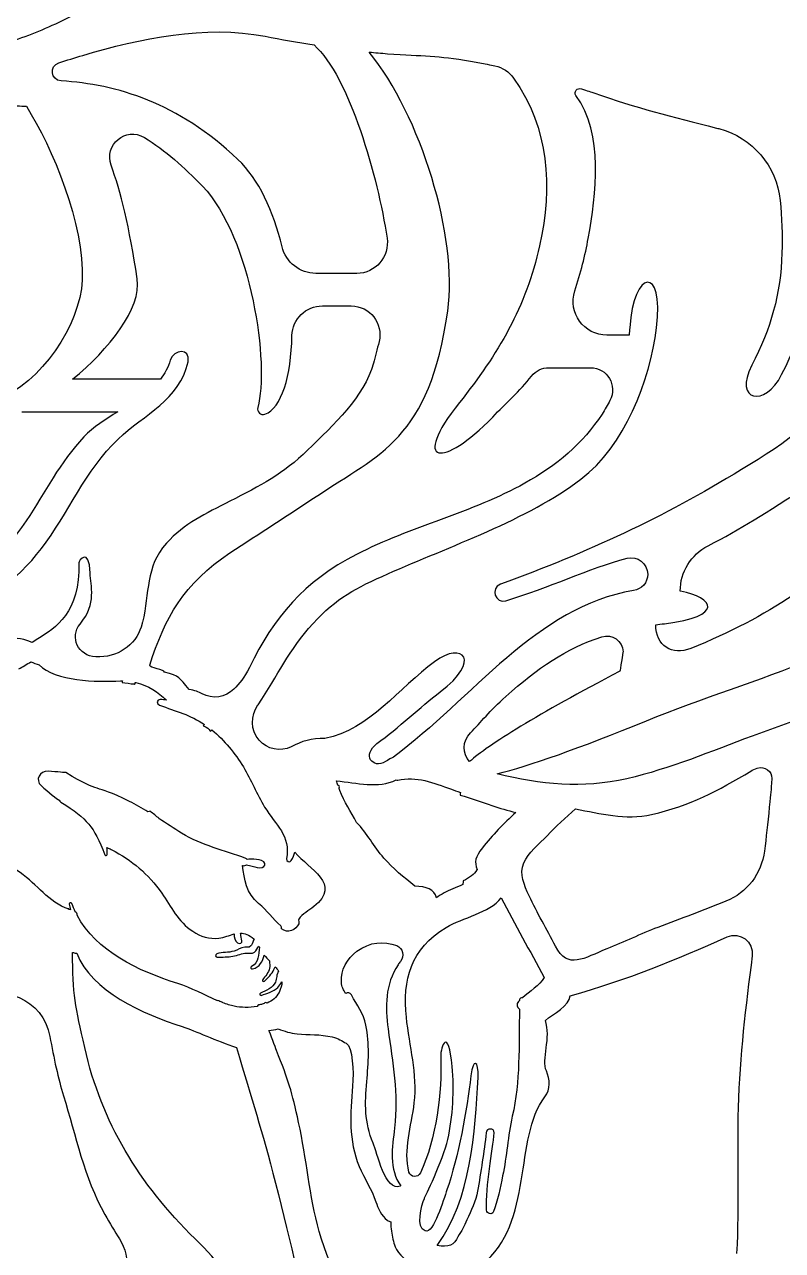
# Model space of a CAD drawing. Extents: x -9 to 1014, y 981 to 1704.
# Drawn here: x 268.3 to 356.4, y 1444.4 to 1586.6 of the extents above; entities that cross this region are included whole.
import ezdxf

# ---------------------------------------------------------------- set-up
doc = ezdxf.new("R2010")
doc.units = 0
doc.layers.add('H0117_Printing', color=7, linetype='CONTINUOUS')

msp = doc.modelspace()

# ---------------------------------------------------------------- linework, layer by layer
at = {"layer": 'H0117_Printing', "color": 1}
for points in [[(308.348992, 1583.45186)], [(332.377992, 1578.414861)], [(310.435992, 1561.869861)], [(281.426993, 1557.140861)], [(281.099993, 1510.129862)], [(320.124992, 1504.455862)], [(322.623992, 1496.033863)], [(326.328992, 1489.392863)], [(328.695992, 1476.083863)], [(310.556992, 1470.103863)], [(275.327993, 1467.934863)], [(305.679992, 1468.450863)]]:
    msp.add_lwpolyline(points, close=True, dxfattribs=at)
for points in [[(320.116992, 1582.39886), (322.068992, 1582.03386)], [(306.913992, 1557.761861), (302.176992, 1557.761861)], [(302.927992, 1553.990861), (306.280992, 1553.990861)], [(338.548992, 1550.597861), (335.978992, 1550.597861)], [(329.230992, 1546.826861), (334.054992, 1546.826861)], [(284.116993, 1545.484861), (273.915993, 1545.484861)], [(268.017993, 1541.713861), (279.184993, 1541.713861)], [(269.883993, 1515.357862), (269.218993, 1514.935862)]]:
    msp.add_lwpolyline(points, dxfattribs=at)
for points in [[(276.912993, 1589.45786), (274.892993, 1588.16986), (272.837993, 1587.07186), (270.747993, 1586.16186)], [(270.747993, 1586.16186), (268.659993, 1585.25386), (266.563993, 1584.56186), (264.460993, 1584.08686)], [(275.102993, 1583.05986), (281.791993, 1585.04386), (289.317993, 1586.63286), (296.278993, 1585.27286)], [(296.278993, 1585.27286), (298.164993, 1584.90386), (300.057992, 1584.57086), (301.955992, 1584.26886)], [(301.955992, 1584.26886), (306.044992, 1580.66886), (309.391992, 1568.891861), (310.435992, 1561.869861)], [(308.348992, 1583.45186), (309.059992, 1583.38486), (309.767992, 1583.30886), (310.480992, 1583.26086)], [(317.482992, 1553.401861), (318.689992, 1562.024861), (314.362992, 1576.089861), (308.348992, 1583.45186)], [(310.480992, 1583.26086), (314.703992, 1582.97786), (316.288992, 1583.04386), (320.116992, 1582.39886)], [(272.590993, 1580.09586), (271.392993, 1580.16686), (271.180993, 1581.84586), (272.323993, 1582.20786)], [(272.323993, 1582.20786), (273.255993, 1582.50286), (274.183993, 1582.78686), (275.102993, 1583.05986)], [(322.068992, 1582.03386), (322.428992, 1581.95986), (322.701992, 1581.90486), (322.955992, 1581.85086)], [(322.955992, 1581.85086), (323.849992, 1581.65986), (324.616992, 1581.14086), (325.118992, 1580.43186)], [(325.118992, 1580.43186), (329.288992, 1574.555861), (329.663992, 1567.860861), (328.154992, 1560.980861)], [(293.125993, 1570.991861), (286.131993, 1577.578861), (279.044993, 1579.713861), (272.590993, 1580.09586)], [(332.377992, 1578.414861), (332.075992, 1578.832861), (332.510992, 1579.360861), (333.021992, 1579.188861)], [(333.021992, 1579.188861), (333.634992, 1578.982861), (334.206992, 1578.788861), (334.439992, 1578.707861)], [(333.801992, 1561.829861), (334.722992, 1566.947861), (335.598992, 1573.954861), (332.377992, 1578.414861)], [(334.439992, 1578.707861), (339.379992, 1576.975861), (343.503991, 1575.968861), (348.706991, 1574.631861)], [(266.437993, 1577.253861), (267.130993, 1577.229861), (267.836993, 1577.195861), (268.551993, 1577.151861)], [(268.551993, 1577.151861), (271.568993, 1572.432861), (275.320993, 1563.419861), (275.035993, 1556.995861)], [(278.401993, 1570.315861), (277.533993, 1572.682861), (280.110993, 1574.859861), (282.255993, 1573.534861)], [(348.706991, 1574.631861), (348.799991, 1574.607861), (348.891991, 1574.583861), (348.982991, 1574.560861)], [(282.255993, 1573.534861), (284.685993, 1572.033861), (286.892993, 1570.091861), (289.002993, 1567.878861)], [(348.982991, 1574.560861), (352.841991, 1573.524861), (355.694991, 1570.220861), (356.079991, 1566.243861)], [(298.248993, 1560.865861), (297.232993, 1564.958861), (295.538993, 1568.719861), (293.125993, 1570.991861)], [(281.426993, 1557.140861), (280.527993, 1563.123861), (279.492993, 1567.337861), (278.401993, 1570.315861)], [(289.002993, 1567.878861), (294.749993, 1561.851861), (296.777993, 1547.054861), (295.431993, 1542.214861)], [(356.079991, 1566.243861), (356.273991, 1564.247861), (356.348991, 1562.226861), (356.291991, 1560.122861)], [(310.435992, 1561.869861), (310.756992, 1559.707861), (309.098992, 1557.761861), (306.913992, 1557.761861)], [(332.237992, 1555.734861), (332.930992, 1557.801861), (333.448992, 1559.868861), (333.801992, 1561.829861)], [(302.176992, 1557.761861), (300.305992, 1557.761861), (298.698993, 1559.049861), (298.248993, 1560.865861)], [(328.154992, 1560.980861), (326.599992, 1553.890861), (323.310992, 1548.393861), (318.845992, 1542.776861)], [(356.291991, 1560.122861), (356.163991, 1555.395861), (355.017991, 1551.379861), (352.795991, 1547.105861)], [(341.722991, 1551.442861), (342.614991, 1558.847861), (339.045992, 1558.161861), (338.626992, 1551.466861)], [(275.035993, 1556.995861), (274.799993, 1551.684861), (270.224993, 1545.094861), (265.157993, 1543.060861)], [(273.915993, 1545.484861), (278.167993, 1548.960861), (281.940993, 1553.721861), (281.426993, 1557.140861)], [(335.978992, 1550.597861), (333.311992, 1550.597861), (331.389992, 1553.205861), (332.237992, 1555.734861)], [(299.396993, 1550.554861), (299.441993, 1552.466861), (301.015992, 1553.990861), (302.927992, 1553.990861)], [(302.382992, 1532.003862), (309.437992, 1536.721862), (315.400992, 1538.533862), (317.482992, 1553.401861)], [(306.280992, 1553.990861), (308.445992, 1553.990861), (310.024992, 1551.956861), (309.509992, 1549.853861)], [(296.263993, 1541.424861), (298.217993, 1542.130861), (299.285993, 1545.872861), (299.396993, 1550.554861)], [(332.946992, 1533.889862), (337.991992, 1537.735862), (340.979991, 1545.282861), (341.722991, 1551.442861)], [(338.626992, 1551.466861), (338.607992, 1551.172861), (338.576992, 1550.885861), (338.548992, 1550.597861)], [(287.325993, 1547.521861), (287.688993, 1549.179861), (285.624993, 1548.974861), (285.261993, 1547.709861)], [(309.509992, 1549.853861), (309.291992, 1548.963861), (309.066992, 1548.120861), (308.849992, 1547.346861)], [(356.259991, 1546.022861), (356.936991, 1547.383861), (357.607991, 1548.839861), (358.224991, 1550.358861)], [(285.261993, 1547.709861), (285.018993, 1546.859861), (284.621993, 1546.130861), (284.116993, 1545.484861)], [(279.196993, 1538.535862), (282.284993, 1541.446861), (286.350993, 1543.058861), (287.325993, 1547.521861)], [(308.849992, 1547.346861), (307.741992, 1543.377861), (304.291992, 1540.270861), (301.204992, 1537.249862)], [(327.216992, 1545.848861), (327.701992, 1546.466861), (328.444992, 1546.826861), (329.230992, 1546.826861)], [(334.054992, 1546.826861), (336.010992, 1546.826861), (337.233992, 1544.744861), (336.318992, 1543.015861)], [(352.795991, 1547.105861), (350.631991, 1542.941861), (354.340991, 1542.168861), (356.259991, 1546.022861)], [(363.536991, 1546.644861), (361.542991, 1541.148861), (356.800991, 1538.179862), (351.599991, 1535.005862)], [(322.713992, 1541.105861), (324.214992, 1542.664861), (325.857992, 1544.117861), (327.216992, 1545.848861)], [(295.431993, 1542.214861), (295.291993, 1541.711861), (295.771993, 1541.247861), (296.263993, 1541.424861)], [(318.845992, 1542.776861), (313.084992, 1535.526862), (316.903992, 1535.073862), (322.713992, 1541.105861)], [(336.318992, 1543.015861), (336.040992, 1542.491861), (335.734992, 1541.969861), (335.398992, 1541.447861)], [(279.184993, 1541.713861), (277.760993, 1540.848861), (276.345993, 1539.957862), (275.236993, 1538.792862)], [(335.398992, 1541.447861), (333.222992, 1538.077862), (330.064992, 1535.419862), (326.438992, 1533.413862)], [(275.236993, 1538.792862), (272.477993, 1535.895862), (270.722993, 1532.327862), (268.542993, 1529.073862)], [(270.299993, 1525.833862), (273.406993, 1529.868862), (275.403993, 1534.958862), (279.196993, 1538.535862)], [(301.204992, 1537.249862), (298.410993, 1534.515862), (295.703993, 1533.124862), (292.192993, 1531.328862)], [(351.599991, 1535.005862), (342.322991, 1529.342862), (333.865992, 1525.459862), (323.611992, 1521.695862)], [(326.438992, 1533.413862), (320.269992, 1530.000862), (313.179992, 1528.377862), (306.903992, 1525.160862)], [(310.539992, 1522.919862), (317.550992, 1526.016862), (326.847992, 1529.240862), (332.946992, 1533.889862)], [(292.192993, 1525.327862), (295.757993, 1527.683862), (298.829993, 1529.626862), (302.382992, 1532.003862)], [(347.714991, 1526.161862), (351.527991, 1528.121862), (354.266991, 1529.935862), (359.418991, 1533.147862)], [(292.192993, 1531.328862), (289.389993, 1529.894862), (286.872993, 1528.763862), (284.812993, 1526.448862)], [(268.542993, 1529.073862), (262.755993, 1520.434862), (252.069994, 1517.788862), (241.517994, 1517.683862)], [(367.757991, 1528.944862), (360.942991, 1522.105862), (354.832991, 1517.980862), (345.731991, 1514.257862)], [(284.812993, 1526.448862), (282.328993, 1523.658862), (282.891993, 1520.728862), (282.039993, 1517.301862)], [(241.378994, 1515.703862), (256.411994, 1515.886862), (264.435993, 1518.217862), (270.299993, 1525.833862)], [(275.956993, 1522.991862), (275.862993, 1526.121862), (274.619993, 1524.384862), (274.628993, 1524.176862)], [(282.889993, 1512.316862), (284.594993, 1517.724862), (286.853993, 1521.799862), (292.192993, 1525.327862)], [(306.903992, 1525.160862), (300.796992, 1522.029862), (297.267993, 1517.859862), (294.452993, 1512.047862)], [(338.307992, 1524.717862), (339.523992, 1525.034862), (340.710991, 1524.117862), (340.710991, 1522.861862)], [(344.481991, 1520.891862), (344.481991, 1523.117862), (345.735991, 1525.144862), (347.714991, 1526.161862)], [(274.628993, 1524.176862), (274.886993, 1518.450862), (271.884993, 1516.606862), (269.883993, 1515.357862)], [(324.226992, 1519.783862), (329.245992, 1521.276862), (333.861992, 1523.560862), (338.307992, 1524.717862)], [(340.563991, 1505.860862), (353.518991, 1511.165862), (367.044991, 1513.694862), (376.255991, 1523.987862)], [(274.787993, 1517.071862), (276.780993, 1519.478862), (276.000993, 1521.548862), (275.956993, 1522.991862)], [(301.860992, 1517.164862), (304.574992, 1520.112862), (306.795992, 1521.266862), (310.539992, 1522.919862)], [(340.710991, 1522.861862), (340.710991, 1521.904862), (340.001991, 1521.116862), (339.056992, 1520.964862)], [(339.056992, 1520.964862), (327.870992, 1519.162862), (320.274992, 1508.409862), (311.180992, 1501.642862)], [(323.611992, 1521.695862), (322.401992, 1521.251862), (322.990992, 1519.415862), (324.226992, 1519.783862)], [(342.640991, 1517.123862), (349.701991, 1517.937862), (348.377991, 1520.178862), (344.516991, 1520.886862)], [(344.516991, 1520.886862), (344.504991, 1520.889862), (344.493991, 1520.889862), (344.481991, 1520.891862)], [(276.613993, 1513.281862), (274.568993, 1513.347862), (273.546993, 1515.572862), (274.787993, 1517.071862)], [(282.001993, 1517.139862), (281.516993, 1514.974862), (279.494993, 1513.329862), (277.097993, 1513.279862)], [(282.039993, 1517.301862), (282.026993, 1517.251862), (282.013993, 1517.197862), (282.001993, 1517.139862)], [(295.461993, 1507.721862), (297.857993, 1511.218862), (298.922993, 1513.972862), (301.860992, 1517.164862)], [(341.633991, 1516.992862), (341.965991, 1517.037862), (342.295991, 1517.083862), (342.640991, 1517.123862)], [(345.731991, 1514.257862), (343.513991, 1513.350862), (341.662991, 1514.595862), (341.633991, 1516.992862)], [(269.218993, 1514.935862), (266.311993, 1516.251862), (266.364993, 1514.437862), (267.162993, 1513.711862)], [(316.603992, 1509.202862), (321.462992, 1512.888862), (319.252992, 1515.153862), (315.943992, 1512.712862)], [(324.217992, 1508.681862), (327.941992, 1512.008862), (331.172992, 1514.212862), (335.361992, 1515.600862)], [(335.361992, 1515.600862), (336.565992, 1515.999862), (337.801992, 1515.120862), (337.852992, 1513.868862)], [(337.852992, 1513.868862), (337.800992, 1513.871862), (337.526992, 1511.635862), (337.474992, 1511.608862)], [(267.669993, 1511.891862), (268.128993, 1512.132862), (268.608993, 1512.406862), (269.087993, 1512.712862)], [(269.087993, 1512.712862), (269.398993, 1512.579862), (269.712993, 1512.452862), (270.031993, 1512.332862)], [(270.031993, 1512.332862), (271.936993, 1510.490862), (276.674993, 1510.315862), (279.499993, 1510.500862)], [(277.097993, 1513.279862), (276.929993, 1513.275862), (276.768993, 1513.276862), (276.613993, 1513.281862)], [(284.577993, 1511.489862), (284.696993, 1511.800862), (282.786993, 1511.992862), (282.889993, 1512.316862)], [(294.452993, 1512.047862), (293.879993, 1510.865862), (293.291993, 1510.183862), (292.630993, 1509.520862)], [(315.943992, 1512.712862), (311.828992, 1509.677862), (308.384992, 1504.815862), (303.226992, 1503.799862)], [(287.440993, 1509.499862), (286.276993, 1510.885862), (286.419993, 1511.025862), (284.577993, 1511.489862)], [(337.474992, 1511.608862), (327.883992, 1506.593862), (322.232992, 1503.101862), (320.007992, 1501.116862)], [(279.499993, 1510.500862), (279.578993, 1510.495862), (279.656993, 1510.490862), (279.734993, 1510.484862)], [(279.734993, 1510.484862), (279.709993, 1510.428862), (279.687993, 1510.370862), (279.662993, 1510.314862)], [(279.662993, 1510.314862), (280.118993, 1510.245862), (280.582993, 1510.165862), (281.099993, 1510.129862)], [(281.099993, 1510.129862), (281.111993, 1510.128862), (281.123993, 1510.124862), (281.136993, 1510.123862)], [(281.136993, 1510.123862), (281.160993, 1510.179862), (281.181993, 1510.237862), (281.205993, 1510.294862)], [(281.205993, 1510.294862), (281.222993, 1510.290862), (281.239993, 1510.288862), (281.256993, 1510.285862)], [(281.256993, 1510.285862), (282.746993, 1509.975862), (283.827993, 1509.186862), (284.834993, 1508.265862)], [(288.971993, 1508.981862), (288.562993, 1509.205862), (288.096993, 1509.379862), (287.440993, 1509.499862)], [(292.630993, 1509.520862), (291.693993, 1508.579862), (290.162993, 1508.328862), (288.971993, 1508.981862)], [(309.264992, 1503.210862), (311.763992, 1505.036862), (314.317992, 1507.467862), (316.603992, 1509.202862)], [(284.094993, 1508.317862), (283.665993, 1508.328862), (283.647993, 1507.798862), (284.000993, 1507.670862)], [(284.834993, 1508.265862), (284.590993, 1508.289862), (284.345993, 1508.310862), (284.094993, 1508.317862)], [(320.124992, 1504.455862), (321.324992, 1505.668862), (322.374992, 1507.035862), (324.217992, 1508.681862)], [(366.403991, 1509.009862), (361.891991, 1507.353862), (357.363991, 1505.735862), (352.849991, 1504.083862)], [(284.000993, 1507.670862), (285.898993, 1506.984862), (287.640993, 1506.513862), (289.246993, 1505.443862)], [(295.585993, 1503.620862), (294.579993, 1504.799862), (294.573993, 1506.430862), (295.444993, 1507.697862)], [(295.444993, 1507.697862), (295.449993, 1507.705862), (295.455993, 1507.713862), (295.461993, 1507.721862)], [(289.246993, 1505.443862), (289.192993, 1505.386862), (289.141993, 1505.327862), (289.087993, 1505.271862)], [(289.087993, 1505.271862), (289.328993, 1505.185862), (289.562993, 1505.047862), (289.780993, 1504.846862)], [(323.214992, 1499.700863), (326.869992, 1500.611862), (332.753992, 1502.661862), (340.563991, 1505.860862)], [(289.780993, 1504.846862), (289.847993, 1504.786862), (289.898993, 1504.714862), (289.958993, 1504.648862)], [(289.958993, 1504.648862), (290.009993, 1504.697862), (290.056993, 1504.749862), (290.107993, 1504.799862)], [(290.107993, 1504.799862), (291.565993, 1503.569862), (292.799993, 1502.085862), (293.762993, 1500.498862)], [(295.617993, 1503.581862), (295.606993, 1503.594862), (295.596993, 1503.607862), (295.585993, 1503.620862)], [(299.311993, 1502.850862), (298.047993, 1502.227862), (296.499993, 1502.541862), (295.617993, 1503.581862)], [(303.226992, 1503.799862), (301.706992, 1503.914862), (300.508992, 1503.440862), (299.311993, 1502.850862)], [(320.007992, 1501.116862), (319.190992, 1502.060862), (319.160992, 1503.479862), (320.124992, 1504.455862)], [(352.849991, 1504.083862), (348.060991, 1502.332862), (343.314991, 1500.283862), (338.295992, 1499.143863)], [(310.270992, 1501.150862), (308.726992, 1500.181862), (307.514992, 1501.931862), (309.264992, 1503.210862)], [(311.180992, 1501.642862), (311.139992, 1501.634862), (310.427992, 1501.249862), (310.270992, 1501.150862)], [(353.427991, 1500.359862), (354.282991, 1500.641862), (355.169991, 1499.997863), (355.116991, 1499.161863)], [(271.074993, 1500.009862), (270.088993, 1500.086862), (269.545993, 1498.976863), (270.260993, 1498.344863)], [(273.125993, 1499.845863), (273.116993, 1499.850863), (272.154993, 1499.926863), (271.074993, 1500.009862)], [(280.526993, 1496.502863), (276.013993, 1498.716863), (277.490993, 1497.238863), (273.125993, 1499.845863)], [(293.762993, 1500.498862), (294.677993, 1498.994863), (295.304993, 1497.356863), (296.223993, 1495.854863)], [(311.706992, 1498.961863), (313.768992, 1499.495863), (315.915992, 1498.638863), (317.817992, 1497.950863)], [(338.295992, 1499.143863), (333.088992, 1497.960863), (328.314992, 1498.446863), (323.214992, 1499.700863)], [(341.162991, 1494.993863), (345.633991, 1495.979863), (348.869991, 1497.736863), (352.674991, 1500.027862)], [(352.674991, 1500.027862), (352.910991, 1500.169862), (353.165991, 1500.273862), (353.427991, 1500.359862)], [(270.260993, 1498.344863), (271.175993, 1497.537863), (272.061993, 1496.782863), (272.377993, 1496.654863)], [(304.561992, 1498.888863), (306.940992, 1498.682863), (309.388992, 1497.976863), (311.502992, 1498.997863)], [(304.739992, 1498.382863), (304.679992, 1498.551863), (304.618992, 1498.720863), (304.561992, 1498.888863)], [(304.904992, 1498.194863), (304.911992, 1498.298863), (304.832992, 1498.364863), (304.739992, 1498.382863)], [(304.876992, 1497.993863), (304.887992, 1498.060863), (304.899992, 1498.127863), (304.904992, 1498.194863)], [(304.952992, 1497.778863), (304.925992, 1497.850863), (304.902992, 1497.921863), (304.876992, 1497.993863)], [(311.502992, 1498.997863), (311.551992, 1498.958863), (311.620992, 1498.938863), (311.706992, 1498.961863)], [(317.817992, 1497.950863), (318.196992, 1497.813863), (318.576992, 1497.682863), (318.957992, 1497.552863)], [(355.116991, 1499.161863), (355.014991, 1497.545863), (355.001991, 1497.712863), (354.821991, 1495.824863)], [(272.377993, 1496.654863), (272.413993, 1496.567863), (272.469993, 1496.484863), (272.569993, 1496.419863)], [(272.569993, 1496.419863), (275.712993, 1494.391863), (276.330993, 1493.713863), (277.664993, 1490.317863)], [(282.677993, 1495.299863), (281.978993, 1495.725863), (281.269993, 1496.137863), (280.526993, 1496.502863)], [(306.898992, 1494.063863), (306.250992, 1495.294863), (305.444992, 1496.469863), (304.952992, 1497.778863)], [(318.957992, 1497.552863), (318.950992, 1497.451863), (318.943992, 1497.349863), (318.935992, 1497.248863)], [(318.935992, 1497.248863), (320.163992, 1496.840863), (321.396992, 1496.446863), (322.623992, 1496.033863)], [(282.925993, 1495.372863), (282.843993, 1495.345863), (282.759993, 1495.324863), (282.677993, 1495.299863)], [(283.984993, 1494.523863), (283.630993, 1494.804863), (283.278993, 1495.088863), (282.925993, 1495.372863)], [(296.223993, 1495.854863), (297.504993, 1493.762863), (299.264993, 1492.535863), (298.772993, 1489.854863)], [(325.399992, 1495.225863), (323.978992, 1493.951863), (322.658992, 1492.585863), (321.504992, 1491.104863)], [(322.623992, 1496.033863), (323.547992, 1495.722863), (324.472992, 1495.446863), (325.399992, 1495.225863)], [(329.012992, 1492.514863), (330.053992, 1493.610863), (331.160992, 1494.639863), (332.303992, 1495.630863)], [(332.303992, 1495.630863), (335.214992, 1495.106863), (338.081992, 1494.314863), (341.162991, 1494.993863)], [(354.821991, 1495.824863), (354.639991, 1493.924863), (354.459991, 1492.348863), (354.259991, 1490.740863)], [(283.944993, 1494.508863), (283.957993, 1494.513863), (283.971993, 1494.518863), (283.984993, 1494.523863)], [(286.581993, 1492.811863), (285.692993, 1493.362863), (284.822993, 1493.941863), (283.944993, 1494.508863)], [(310.076992, 1489.915863), (308.872992, 1491.291863), (308.138992, 1492.797863), (306.898992, 1494.063863)], [(294.055993, 1489.876863), (291.504993, 1490.883863), (288.936993, 1491.350863), (286.581993, 1492.811863)], [(326.328992, 1489.392863), (326.779992, 1490.518863), (328.138992, 1491.595863), (329.012992, 1492.514863)], [(277.935993, 1490.351863), (277.953993, 1490.629863), (277.940993, 1490.893863), (277.913993, 1491.151863)], [(277.913993, 1491.151863), (278.075993, 1491.080863), (278.237993, 1491.010863), (278.401993, 1490.941863)], [(278.401993, 1490.941863), (280.848993, 1489.628863), (282.702993, 1488.129863), (284.268993, 1485.852863)], [(321.504992, 1491.104863), (320.663992, 1490.025863), (320.537992, 1489.511863), (320.912992, 1488.600863)], [(354.259991, 1490.740863), (353.935991, 1488.135863), (352.225991, 1485.911863), (349.791991, 1484.929863)], [(277.664993, 1490.317863), (277.717993, 1490.183863), (277.925993, 1490.204863), (277.935993, 1490.351863)], [(294.198993, 1489.781863), (294.162993, 1489.820863), (294.116993, 1489.853863), (294.055993, 1489.876863)], [(294.981993, 1489.799863), (294.712993, 1489.816863), (294.455993, 1489.813863), (294.198993, 1489.781863)], [(296.120993, 1489.489863), (295.809993, 1489.752863), (295.388993, 1489.772863), (294.981993, 1489.799863)], [(295.933993, 1488.835863), (296.235993, 1488.905863), (296.354993, 1489.290863), (296.120993, 1489.489863)], [(298.772993, 1489.854863), (298.719993, 1489.566863), (299.144993, 1489.347863), (299.318993, 1489.642863)], [(299.318993, 1489.642863), (299.515993, 1489.975863), (299.650993, 1490.297863), (299.735993, 1490.613863)], [(299.735993, 1490.613863), (301.389992, 1488.617863), (305.223992, 1486.992863), (301.934992, 1484.295863)], [(313.674992, 1486.666863), (312.397992, 1487.690863), (311.112992, 1488.731863), (310.076992, 1489.915863)], [(326.945992, 1485.545863), (326.351992, 1486.842863), (325.767992, 1487.995863), (326.328992, 1489.392863)], [(273.076993, 1484.150863), (270.724993, 1485.209863), (269.621993, 1487.142863), (267.416993, 1488.519863)], [(295.526993, 1484.669863), (294.075993, 1485.828863), (293.895993, 1487.452863), (293.652993, 1489.084863)], [(293.652993, 1489.084863), (293.664993, 1489.080863), (293.676993, 1489.076863), (293.688993, 1489.072863)], [(293.688993, 1489.072863), (293.856993, 1489.012863), (294.005993, 1489.066863), (294.115993, 1489.165863)], [(294.115993, 1489.165863), (294.334993, 1489.095863), (294.555993, 1489.034863), (294.789993, 1488.980863)], [(294.789993, 1488.980863), (295.167993, 1488.894863), (295.544993, 1488.745863), (295.933993, 1488.835863)], [(320.869992, 1488.549863), (320.593992, 1488.036863), (319.990992, 1487.632863), (319.283992, 1487.283863)], [(320.912992, 1488.600863), (320.899992, 1488.581863), (320.881992, 1488.571863), (320.869992, 1488.549863)], [(316.161992, 1485.313863), (316.009992, 1486.296863), (314.941992, 1486.650863), (313.674992, 1486.666863)], [(319.236992, 1486.850863), (318.432992, 1486.518863), (317.622992, 1486.223863), (317.078992, 1485.903863)], [(319.232992, 1486.866863), (319.231992, 1486.859863), (319.236992, 1486.856863), (319.236992, 1486.850863)], [(319.283992, 1487.283863), (319.266992, 1487.144863), (319.257992, 1487.006863), (319.232992, 1486.866863)], [(284.268993, 1485.852863), (285.339993, 1484.295863), (286.192993, 1482.549863), (287.870993, 1481.440863)], [(317.078992, 1485.903863), (316.764992, 1485.717863), (316.457992, 1485.521863), (316.161992, 1485.313863)], [(317.317992, 1481.891863), (319.259992, 1483.039863), (322.256992, 1483.552863), (323.703992, 1485.308863)], [(323.703992, 1485.308863), (325.339992, 1482.220863), (327.000992, 1479.143863), (328.695992, 1476.083863)], [(329.984992, 1479.713863), (328.989992, 1481.655863), (327.850992, 1483.566863), (326.945992, 1485.545863)], [(273.486993, 1484.031863), (273.348993, 1484.062863), (273.210993, 1484.104863), (273.076993, 1484.150863)], [(273.486993, 1483.981863), (273.486993, 1483.998863), (273.486993, 1484.014863), (273.486993, 1484.031863)], [(273.665993, 1483.916863), (273.604993, 1483.937863), (273.544993, 1483.959863), (273.486993, 1483.981863)], [(273.846993, 1484.641863), (273.792993, 1484.790863), (273.505993, 1484.777863), (273.528993, 1484.601863)], [(273.528993, 1484.601863), (273.560993, 1484.367863), (273.613993, 1484.142863), (273.665993, 1483.916863)], [(274.239993, 1483.707863), (274.094993, 1484.009863), (273.963993, 1484.320863), (273.846993, 1484.641863)], [(274.450993, 1483.312863), (274.464993, 1483.464863), (274.399993, 1483.615863), (274.239993, 1483.707863)], [(298.088993, 1482.058863), (297.145993, 1482.894863), (296.528993, 1483.868863), (295.526993, 1484.669863)], [(301.934992, 1484.295863), (301.358992, 1483.822863), (300.606992, 1483.461863), (300.188992, 1482.852863)], [(349.791991, 1484.929863), (347.164991, 1483.869863), (344.593991, 1482.905863), (341.891991, 1481.890863)], [(286.142993, 1475.380863), (281.502993, 1476.827863), (276.673993, 1479.135863), (274.450993, 1483.312863)], [(300.201992, 1482.313863), (299.853993, 1481.570863), (298.917993, 1481.131863), (298.176993, 1481.729863)], [(300.188992, 1482.852863), (300.089992, 1482.706863), (300.266992, 1482.450863), (300.201992, 1482.313863)], [(287.870993, 1481.440863), (288.832993, 1480.805863), (289.734993, 1480.512863), (290.921993, 1480.648863)], [(290.921993, 1480.648863), (291.556993, 1480.720863), (292.111993, 1480.977863), (292.670993, 1481.122863)], [(292.670993, 1481.122863), (292.642993, 1480.740863), (292.760993, 1480.330863), (293.085993, 1480.078863)], [(293.444993, 1481.152863), (293.440993, 1481.177863), (293.431993, 1481.198863), (293.425993, 1481.221863)], [(293.425993, 1481.221863), (293.897993, 1481.211863), (294.397993, 1481.040863), (294.970993, 1480.543863)], [(293.576993, 1480.341863), (293.476993, 1480.600863), (293.482993, 1480.884863), (293.444993, 1481.152863)], [(298.176993, 1481.729863), (298.216993, 1481.835863), (298.203993, 1481.955863), (298.088993, 1482.058863)], [(312.682992, 1471.463863), (312.238992, 1475.760863), (313.158992, 1479.432863), (317.317992, 1481.891863)], [(331.690992, 1473.953863), (338.432992, 1475.841863), (343.934991, 1478.139863), (349.932991, 1480.780863)], [(341.891991, 1481.890863), (339.857992, 1481.126863), (337.957992, 1480.181863), (335.958992, 1479.392863)], [(349.932991, 1480.780863), (351.420991, 1481.435863), (353.056991, 1480.214863), (352.846991, 1478.602863)], [(293.913993, 1479.583863), (293.448993, 1479.538863), (293.109993, 1479.275863), (292.673993, 1479.136863)], [(293.085993, 1480.078863), (293.288993, 1479.919863), (293.683993, 1480.063863), (293.576993, 1480.341863)], [(294.615993, 1479.732863), (294.330993, 1479.480863), (294.260993, 1479.616863), (293.913993, 1479.583863)], [(294.885993, 1480.275863), (294.831993, 1480.158863), (294.733993, 1479.836863), (294.615993, 1479.732863)], [(295.626993, 1479.577863), (295.475993, 1478.761863), (295.607993, 1477.823863), (294.699993, 1477.348863)], [(295.001993, 1480.511863), (294.964993, 1480.442863), (294.928993, 1480.366863), (294.885993, 1480.275863)], [(294.970993, 1480.543863), (294.981993, 1480.533863), (294.990993, 1480.521863), (295.001993, 1480.511863)], [(295.039993, 1479.012863), (295.283993, 1479.182863), (295.376993, 1479.491863), (295.548993, 1479.724863)], [(295.548993, 1479.724863), (295.574993, 1479.675863), (295.600993, 1479.626863), (295.626993, 1479.577863)], [(306.939992, 1479.120863), (308.461992, 1480.216863), (310.053992, 1480.356863), (311.564992, 1479.774863)], [(311.564992, 1479.774863), (312.296992, 1479.492863), (312.481992, 1478.561863), (311.998992, 1477.943863)], [(335.958992, 1479.392863), (333.323992, 1478.352863), (331.424992, 1476.903863), (329.984992, 1479.713863)], [(275.327993, 1467.934863), (274.248993, 1472.691863), (273.912993, 1474.113863), (273.928993, 1478.993863)], [(273.928993, 1478.993863), (274.058993, 1478.955863), (274.187993, 1478.917863), (274.324993, 1478.884863)], [(274.324993, 1478.884863), (274.360993, 1478.876863), (274.390993, 1478.881863), (274.423993, 1478.879863)], [(274.423993, 1478.879863), (276.046993, 1474.519863), (282.142993, 1471.807863), (286.665993, 1470.375863)], [(290.670993, 1478.808863), (290.460993, 1478.733863), (290.467993, 1478.411863), (290.727993, 1478.420863)], [(292.673993, 1479.136863), (292.020993, 1478.929863), (291.318993, 1479.039863), (290.670993, 1478.808863)], [(290.727993, 1478.420863), (291.315993, 1478.441863), (291.950993, 1478.447863), (292.532993, 1478.540863)], [(292.532993, 1478.540863), (293.100993, 1478.632863), (293.560993, 1478.894863), (294.148993, 1478.890863)], [(294.148993, 1478.890863), (294.464993, 1478.888863), (294.769993, 1478.823863), (295.039993, 1479.012863)], [(294.827993, 1477.067863), (295.655993, 1477.282863), (295.990993, 1477.955863), (296.169993, 1478.668863)], [(296.169993, 1478.668863), (296.359993, 1478.433863), (296.573993, 1478.210863), (296.792993, 1477.989863)], [(296.792993, 1477.989863), (296.782993, 1477.709863), (296.848993, 1477.398863), (296.795993, 1477.147863)], [(305.132992, 1475.550863), (305.030992, 1476.900863), (305.806992, 1478.304863), (306.939992, 1479.120863)], [(311.998992, 1477.943863), (311.899992, 1477.816863), (311.805992, 1477.686863), (311.715992, 1477.551863)], [(352.846991, 1478.602863), (352.078991, 1472.717863), (351.390991, 1466.993863), (351.211991, 1460.978863)], [(294.699993, 1477.348863), (294.535993, 1477.262863), (294.645993, 1477.020863), (294.827993, 1477.067863)], [(296.795993, 1477.147863), (296.686993, 1476.640863), (296.285993, 1476.205863), (295.990993, 1475.779863)], [(296.192993, 1475.636863), (296.653993, 1476.035863), (297.038993, 1476.475863), (297.304993, 1477.008863)], [(297.304993, 1477.008863), (297.347993, 1477.096863), (297.397993, 1477.200863), (297.444993, 1477.310863)], [(297.444993, 1477.310863), (297.584993, 1477.152863), (297.713993, 1476.991863), (297.826993, 1476.822863)], [(297.826993, 1476.822863), (297.597993, 1476.435863), (297.642993, 1475.975863), (297.469993, 1475.542863)], [(311.715992, 1477.551863), (310.211992, 1475.302863), (310.212992, 1472.640863), (310.556992, 1470.103863)], [(261.945993, 1473.276863), (265.646993, 1475.612863), (270.515993, 1473.532863), (271.288993, 1469.224863)], [(290.753993, 1473.376863), (289.212993, 1474.017863), (287.718993, 1474.889863), (286.142993, 1475.380863)], [(297.469993, 1475.542863), (297.197993, 1474.862863), (296.366993, 1474.561863), (295.725993, 1474.243863)], [(295.990993, 1475.779863), (295.910993, 1475.663863), (296.088993, 1475.546863), (296.192993, 1475.636863)], [(297.741993, 1474.919863), (297.916993, 1475.090863), (298.082993, 1475.313863), (298.227993, 1475.555863)], [(298.227993, 1475.555863), (298.222993, 1475.193863), (298.126993, 1474.793863), (297.891993, 1474.335863)], [(305.634992, 1474.227863), (305.372992, 1474.592863), (305.173992, 1475.004863), (305.132992, 1475.550863)], [(328.695992, 1476.083863), (328.121992, 1475.122863), (327.021992, 1474.469863), (326.150992, 1473.714863)], [(295.725993, 1474.243863), (295.586993, 1474.174863), (295.681993, 1473.951863), (295.835993, 1474.003863)], [(295.835993, 1474.003863), (296.501993, 1474.231863), (297.240993, 1474.427863), (297.741993, 1474.919863)], [(297.891993, 1474.335863), (297.600993, 1473.766863), (297.099993, 1473.363863), (296.503993, 1473.087863)], [(306.296992, 1474.053863), (306.135992, 1474.331863), (305.849992, 1474.348863), (305.634992, 1474.227863)], [(307.972992, 1470.557863), (307.692992, 1471.908863), (306.989992, 1472.855863), (306.296992, 1474.053863)], [(326.150992, 1473.714863), (326.002992, 1473.765863), (325.807992, 1473.662863), (325.812992, 1473.504863)], [(328.823992, 1471.095863), (329.723992, 1471.834863), (331.642992, 1472.793863), (331.690992, 1473.953863)], [(291.348993, 1473.172863), (291.139993, 1473.258863), (290.935993, 1473.343863), (290.740993, 1473.420863)], [(290.740993, 1473.420863), (290.744993, 1473.405863), (290.748993, 1473.390863), (290.753993, 1473.376863)], [(291.357993, 1473.141863), (291.354993, 1473.151863), (291.351993, 1473.162863), (291.348993, 1473.172863)], [(292.703993, 1472.739863), (292.247993, 1472.836863), (291.800993, 1472.979863), (291.357993, 1473.141863)], [(295.344993, 1472.724863), (294.434993, 1472.550863), (293.465993, 1472.579863), (292.703993, 1472.739863)], [(295.539993, 1472.895863), (295.481993, 1472.833863), (295.413993, 1472.778863), (295.344993, 1472.724863)], [(295.950993, 1472.988863), (295.814993, 1472.948863), (295.676993, 1472.925863), (295.539993, 1472.895863)], [(296.347993, 1473.168863), (296.228993, 1473.096863), (296.099993, 1473.033863), (295.950993, 1472.988863)], [(296.503993, 1473.087863), (296.451993, 1473.115863), (296.399993, 1473.142863), (296.347993, 1473.168863)], [(325.809992, 1472.408863), (325.749992, 1468.257863), (325.911992, 1464.001863), (324.979992, 1459.969864)], [(325.701992, 1473.289863), (325.409992, 1472.977863), (325.540992, 1472.600863), (325.809992, 1472.408863)], [(325.812992, 1473.396863), (325.776992, 1473.360863), (325.736992, 1473.326863), (325.701992, 1473.289863)], [(325.812992, 1473.504863), (325.814992, 1473.468863), (325.811992, 1473.432863), (325.812992, 1473.396863)], [(313.597992, 1461.515863), (314.002992, 1464.887863), (313.027992, 1468.127863), (312.682992, 1471.463863)], [(328.935992, 1465.228863), (328.366992, 1466.524863), (329.513992, 1469.120863), (328.823992, 1471.095863)], [(286.665993, 1470.375863), (288.226993, 1469.881863), (290.571993, 1468.727863), (292.951993, 1467.968863)], [(296.729993, 1469.941863), (297.094993, 1469.968863), (297.445993, 1470.028863), (297.780993, 1470.123863)], [(297.593993, 1467.603863), (297.491993, 1467.939863), (296.839993, 1469.606863), (296.729993, 1469.941863)], [(297.780993, 1470.123863), (298.508993, 1469.829863), (299.257993, 1469.614863), (299.982993, 1469.542863)], [(299.982993, 1469.542863), (301.376992, 1469.403863), (302.668992, 1469.512863), (304.069992, 1469.181863)], [(308.079992, 1463.989863), (308.286992, 1466.194863), (308.426992, 1468.359863), (307.972992, 1470.557863)], [(310.556992, 1470.103863), (311.090992, 1466.158863), (311.792992, 1462.616863), (311.310992, 1458.612864)], [(318.004992, 1465.746863), (317.573992, 1470.397863), (316.625992, 1468.193863), (316.673992, 1466.819863)], [(271.288993, 1469.224863), (271.730993, 1466.757863), (272.259993, 1464.295863), (272.861993, 1462.361863)], [(288.158993, 1445.745864), (281.614993, 1452.167864), (277.291993, 1459.266864), (275.327993, 1467.934863)], [(292.951993, 1467.968863), (294.821993, 1461.561863), (295.844993, 1458.653864), (297.484993, 1452.194864)], [(304.069992, 1469.181863), (304.783992, 1469.012863), (305.210992, 1468.708863), (305.679992, 1468.450863)], [(305.679992, 1468.450863), (306.467992, 1468.018863), (306.575992, 1465.128863), (306.442992, 1463.479863)], [(300.173992, 1459.246864), (299.389993, 1462.820863), (298.984993, 1464.175863), (297.593993, 1467.603863)], [(316.673992, 1466.819863), (316.813992, 1462.832863), (316.204992, 1457.400864), (314.305992, 1453.395864)], [(321.000992, 1464.480863), (321.095992, 1466.429863), (320.423992, 1466.829863), (320.183992, 1464.657863)], [(317.491992, 1457.290864), (318.085992, 1459.904864), (318.255992, 1463.031863), (318.004992, 1465.746863)], [(328.766992, 1462.239863), (329.426992, 1463.117863), (329.369992, 1464.238863), (328.935992, 1465.228863)], [(308.821992, 1456.858864), (307.829992, 1459.287864), (307.842992, 1461.458863), (308.079992, 1463.989863)], [(316.276992, 1444.991864), (320.148992, 1450.321864), (320.693992, 1458.166864), (321.000992, 1464.480863)], [(320.183992, 1464.657863), (319.748992, 1460.733863), (318.678992, 1455.204864), (317.394992, 1451.440864)], [(272.861993, 1462.361863), (274.305993, 1457.727864), (275.242993, 1452.860864), (277.671993, 1448.582864)], [(306.442992, 1463.479863), (306.184992, 1460.265863), (305.929992, 1457.178864), (307.209992, 1454.144864)], [(321.443992, 1442.726864), (327.553992, 1447.646864), (325.098992, 1457.360864), (328.766992, 1462.239863)], [(312.985992, 1453.504864), (312.317992, 1456.020864), (313.277992, 1458.852864), (313.597992, 1461.515863)], [(351.211991, 1460.978863), (351.042991, 1455.342864), (351.338991, 1449.704864), (351.025991, 1444.071864)], [(324.979992, 1459.969864), (324.450992, 1457.680864), (324.355992, 1455.345864), (323.862992, 1453.059864)], [(302.557992, 1446.608864), (301.413992, 1450.760864), (301.093992, 1455.053864), (300.173992, 1459.246864)], [(311.310992, 1458.612864), (311.049992, 1456.445864), (310.618992, 1453.780864), (312.031992, 1451.887864)], [(321.931992, 1458.070864), (321.753992, 1455.874864), (321.288992, 1453.478864), (320.956992, 1451.270864)], [(322.003992, 1449.063864), (321.878992, 1451.924864), (322.708992, 1456.044864), (322.876992, 1458.070864)], [(322.876992, 1458.070864), (322.923992, 1458.635864), (321.976992, 1458.624864), (321.931992, 1458.070864)], [(311.966992, 1451.880864), (310.273992, 1451.111864), (309.238992, 1455.836864), (308.821992, 1456.858864)], [(314.767992, 1450.439864), (314.790992, 1450.492864), (316.935992, 1454.846864), (317.491992, 1457.290864)], [(307.209992, 1454.144864), (307.797992, 1452.751864), (308.682992, 1451.465864), (309.146992, 1450.030864)], [(314.305992, 1453.395864), (314.030992, 1452.814864), (313.149992, 1452.882864), (312.985992, 1453.504864)], [(323.862992, 1453.059864), (323.581992, 1451.755864), (323.276992, 1450.067864), (322.788992, 1448.912864)], [(297.484993, 1452.194864), (301.020992, 1438.267864), (304.057992, 1426.941864), (300.153992, 1413.026865)], [(312.031992, 1451.887864), (312.009992, 1451.884864), (311.989992, 1451.890864), (311.966992, 1451.880864)], [(317.394992, 1451.440864), (316.999992, 1450.280864), (315.857992, 1446.356864), (314.868992, 1446.666864)], [(320.956992, 1451.270864), (320.785992, 1450.139864), (320.153992, 1449.024864), (319.719992, 1447.947864)], [(309.146992, 1450.030864), (309.355992, 1449.384864), (309.804992, 1448.361864), (310.460992, 1447.919864)], [(314.868992, 1446.666864), (313.717992, 1447.027864), (314.448992, 1449.690864), (314.767992, 1450.439864)], [(277.671993, 1448.582864), (278.243993, 1447.574864), (278.820993, 1446.621864), (279.356993, 1445.768864)], [(322.788992, 1448.912864), (322.620992, 1448.514864), (322.022992, 1448.632864), (322.003992, 1449.063864)], [(309.989992, 1433.752864), (306.620992, 1437.634864), (303.898992, 1441.745864), (302.557992, 1446.608864)], [(310.460992, 1447.919864), (310.602992, 1447.824864), (310.734992, 1447.759864), (310.863992, 1447.708864)], [(310.863992, 1447.708864), (310.828992, 1447.361864), (310.936992, 1446.946864), (310.971992, 1446.659864)], [(310.971992, 1446.659864), (311.047992, 1446.034864), (311.162992, 1445.411864), (311.380992, 1444.813864)], [(319.719992, 1447.947864), (319.396992, 1447.212864), (319.101992, 1446.680864), (318.674992, 1445.994864)], [(279.356993, 1445.768864), (280.782993, 1443.497864), (280.435993, 1440.554864), (278.542993, 1438.654864)], [(297.507993, 1427.615864), (296.005993, 1435.042864), (293.646993, 1440.359864), (288.158993, 1445.745864)], [(318.674992, 1445.994864), (318.306992, 1445.040864), (317.503992, 1444.711864), (316.276992, 1444.991864)], [(311.380992, 1444.813864), (311.663992, 1444.034864), (313.073992, 1442.881864), (313.084992, 1442.810864)]]:
    msp.add_open_spline(points, degree=3, dxfattribs=at)

doc.saveas('drawing.dxf')
